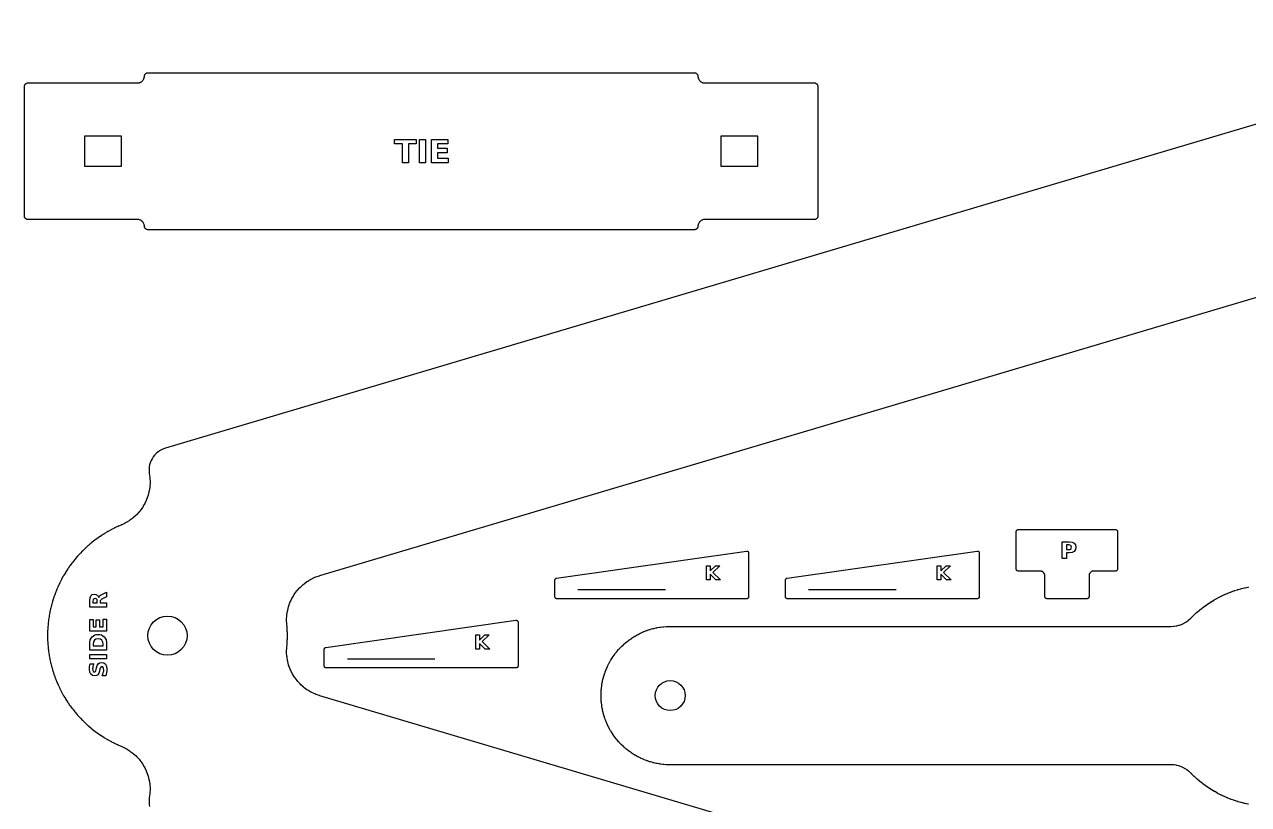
# Model space of a CAD drawing. Header units: millimetres. Extents: x 25 to 875, y 25 to 565.
# Drawn here: x 25 to 290.4, y 380.4 to 549.5 of the extents above; entities that cross this region are included whole.
import ezdxf

# ---------------------------------------------------------------- set-up
doc = ezdxf.new("R2010")
doc.units = ezdxf.units.MM
doc.layers.add('CUT', color=1, linetype='Continuous')
doc.layers.add('ENGRAVE', color=5, linetype='Continuous')

msp = doc.modelspace()

# ---------------------------------------------------------------- linework, layer by layer
at = {"layer": 'CUT'}
for points in [[(364.79, 549.48), (55.57, 457.65), (55.12, 457.49), (54.69, 457.29), (54.28, 457.06), (53.89, 456.78), (53.54, 456.47), (53.21, 456.12), (52.92, 455.75), (52.66, 455.35), (52.44, 454.93), (52.27, 454.49), (52.13, 454.03), (52.04, 453.57), (52, 453.1), (52, 452.62), (52.04, 452.15), (52.16, 451.31), (52.19, 451.07), (52.22, 450.33), (52.22, 450.09), (52.18, 449.36), (52.15, 449.12), (52.04, 448.39), (51.99, 448.15), (51.81, 447.44), (51.74, 447.21), (51.49, 446.52), (51.4, 446.29), (51.08, 445.63), (50.97, 445.42), (50.59, 444.79), (50.45, 444.59), (50.01, 444), (49.86, 443.81), (49.37, 443.27), (49.19, 443.09), (48.65, 442.6), (48.46, 442.45), (47.87, 442.01), (47.67, 441.88), (47.04, 441.5), (46.82, 441.39), (46.11, 441.05), (45.99, 440.99), (45.94, 440.97), (45.38, 440.73), (45.31, 440.7), (45.23, 440.66), (45.16, 440.63), (44.61, 440.37), (44.54, 440.34), (44.46, 440.3), (44.39, 440.26), (43.85, 439.99), (43.78, 439.95), (43.71, 439.91), (43.64, 439.87), (43.11, 439.58), (43.03, 439.54), (42.96, 439.5), (42.89, 439.45), (42.37, 439.14), (42.3, 439.1), (42.23, 439.06), (42.17, 439.01), (41.66, 438.68), (41.59, 438.64), (41.52, 438.59), (41.45, 438.55), (40.96, 438.2), (40.89, 438.16), (40.82, 438.11), (40.76, 438.06), (40.27, 437.7), (40.2, 437.65), (40.14, 437.6), (40.07, 437.55), (39.6, 437.17), (39.54, 437.12), (39.47, 437.07), (39.41, 437.02), (38.95, 436.63), (38.89, 436.57), (38.83, 436.52), (38.76, 436.47), (38.32, 436.06), (38.26, 436), (38.2, 435.95), (38.14, 435.89), (37.7, 435.47), (37.64, 435.41), (37.59, 435.35), (37.53, 435.3), (37.11, 434.86), (37.05, 434.8), (37, 434.74), (36.94, 434.68), (36.53, 434.23), (36.48, 434.17), (36.42, 434.11), (36.37, 434.05), (35.98, 433.59), (35.93, 433.52), (35.88, 433.46), (35.82, 433.4), (35.45, 432.92), (35.4, 432.86), (35.35, 432.79), (35.3, 432.73), (34.94, 432.24), (34.89, 432.18), (34.84, 432.11), (34.79, 432.04), (34.45, 431.55), (34.4, 431.48), (34.36, 431.41), (34.31, 431.34), (33.99, 430.83), (33.94, 430.76), (33.9, 430.69), (33.86, 430.62), (33.55, 430.11), (33.5, 430.03), (33.46, 429.96), (33.42, 429.89), (33.13, 429.36), (33.09, 429.29), (33.05, 429.22), (33.01, 429.15), (32.74, 428.61), (32.7, 428.54), (32.66, 428.46), (32.63, 428.39), (32.37, 427.84), (32.33, 427.77), (32.3, 427.69), (32.27, 427.62), (32.03, 427.06), (31.99, 426.99), (31.96, 426.91), (31.93, 426.84), (31.71, 426.27), (31.68, 426.2), (31.65, 426.12), (31.62, 426.04), (31.42, 425.47), (31.39, 425.4), (31.37, 425.32), (31.34, 425.24), (31.16, 424.66), (31.13, 424.59), (31.11, 424.51), (31.08, 424.43), (30.92, 423.85), (30.9, 423.77), (30.88, 423.69), (30.85, 423.61), (30.71, 423.02), (30.69, 422.94), (30.67, 422.86), (30.65, 422.78), (30.52, 422.19), (30.51, 422.11), (30.49, 422.03), (30.48, 421.95), (30.37, 421.36), (30.35, 421.28), (30.34, 421.19), (30.33, 421.11), (30.24, 420.52), (30.23, 420.43), (30.22, 420.35), (30.21, 420.27), (30.14, 419.67), (30.13, 419.59), (30.12, 419.51), (30.11, 419.43), (30.06, 418.82), (30.06, 418.74), (30.05, 418.66), (30.05, 418.58), (30.02, 417.97), (30.02, 417.89), (30.01, 417.81), (30.01, 417.73), (30, 417.12), (30, 417.04), (30, 416.96), (30, 416.88), (30.01, 416.27), (30.01, 416.19), (30.02, 416.11), (30.02, 416.03), (30.05, 415.42), (30.05, 415.34), (30.06, 415.26), (30.06, 415.18), (30.11, 414.57), (30.12, 414.49), (30.13, 414.41), (30.14, 414.33), (30.21, 413.73), (30.22, 413.65), (30.23, 413.57), (30.24, 413.48), (30.33, 412.89), (30.34, 412.81), (30.35, 412.72), (30.37, 412.64), (30.48, 412.05), (30.49, 411.97), (30.51, 411.89), (30.52, 411.81), (30.65, 411.22), (30.67, 411.14), (30.69, 411.06), (30.71, 410.98), (30.85, 410.39), (30.88, 410.31), (30.9, 410.23), (30.92, 410.15), (31.08, 409.57), (31.11, 409.49), (31.13, 409.41), (31.16, 409.34), (31.34, 408.76), (31.37, 408.68), (31.39, 408.6), (31.42, 408.53), (31.62, 407.96), (31.65, 407.88), (31.68, 407.8), (31.71, 407.73), (31.93, 407.16), (31.96, 407.09), (31.99, 407.01), (32.03, 406.94), (32.27, 406.38), (32.3, 406.31), (32.33, 406.23), (32.37, 406.16), (32.63, 405.61), (32.66, 405.54), (32.7, 405.46), (32.74, 405.39), (33.01, 404.85), (33.05, 404.78), (33.09, 404.71), (33.13, 404.64), (33.42, 404.11), (33.46, 404.04), (33.5, 403.97), (33.55, 403.89), (33.86, 403.38), (33.9, 403.31), (33.94, 403.24), (33.99, 403.17), (34.31, 402.66), (34.36, 402.59), (34.4, 402.52), (34.45, 402.45), (34.79, 401.96), (34.84, 401.89), (34.89, 401.82), (34.94, 401.76), (35.3, 401.27), (35.35, 401.21), (35.4, 401.14), (35.45, 401.08), (35.82, 400.6), (35.88, 400.54), (35.93, 400.48), (35.98, 400.41), (36.37, 399.95), (36.42, 399.89), (36.48, 399.83), (36.53, 399.77), (36.94, 399.32), (37, 399.26), (37.05, 399.2), (37.11, 399.14), (37.53, 398.7), (37.59, 398.65), (37.64, 398.59), (37.7, 398.53), (38.14, 398.11), (38.2, 398.05), (38.26, 398), (38.32, 397.94), (38.76, 397.53), (38.83, 397.48), (38.89, 397.43), (38.95, 397.37), (39.41, 396.98), (39.47, 396.93), (39.54, 396.88), (39.6, 396.83), (40.07, 396.45), (40.14, 396.4), (40.2, 396.35), (40.27, 396.3), (40.76, 395.94), (40.82, 395.89), (40.89, 395.84), (40.96, 395.8), (41.45, 395.45), (41.52, 395.41), (41.59, 395.36), (41.66, 395.32), (42.17, 394.99), (42.23, 394.94), (42.3, 394.9), (42.37, 394.86), (42.89, 394.55), (42.96, 394.5), (43.03, 394.46), (43.11, 394.42), (43.64, 394.13), (43.71, 394.09), (43.78, 394.05), (43.85, 394.01), (44.39, 393.74), (44.46, 393.7), (44.54, 393.66), (44.61, 393.63), (45.16, 393.37), (45.23, 393.34), (45.31, 393.3), (45.38, 393.27), (45.93, 393.03), (46.11, 392.95), (46.82, 392.61), (47.04, 392.5), (47.67, 392.12), (47.87, 391.99), (48.46, 391.55), (48.65, 391.4), (49.19, 390.91), (49.37, 390.73), (49.86, 390.19), (50.01, 390), (50.45, 389.41), (50.59, 389.21), (50.97, 388.58), (51.08, 388.37), (51.4, 387.71), (51.49, 387.48), (51.74, 386.79), (51.81, 386.56), (51.99, 385.85), (52.04, 385.61), (52.15, 384.88), (52.18, 384.64), (52.22, 383.91), (52.22, 383.67), (52.19, 382.93), (52.16, 382.69), (52.04, 381.85), (52, 381.38), (52, 380.9), (52.04, 380.43), (52.13, 379.97)], [(382.42, 316.84), (89.04, 403.96), (88.93, 404), (88.18, 404.26), (87.96, 404.35), (87.29, 404.66), (87.08, 404.78), (86.45, 405.15), (86.24, 405.28), (85.65, 405.71), (85.46, 405.86), (84.92, 406.35), (84.74, 406.52), (84.25, 407.06), (84.09, 407.24), (83.65, 407.83), (83.51, 408.03), (83.13, 408.65), (83.01, 408.86), (82.69, 409.52), (82.6, 409.75), (82.34, 410.43), (82.27, 410.66), (82.08, 411.37), (82.03, 411.61), (81.92, 412.33), (81.89, 412.57), (81.84, 413.3), (81.84, 413.54), (81.87, 414.34), (81.87, 414.46), (81.93, 415.18), (81.94, 415.27), (81.94, 415.34), (81.95, 415.42), (81.98, 416.03), (81.98, 416.11), (81.98, 416.19), (81.99, 416.27), (82, 416.88), (82, 416.96), (82, 417.04), (82, 417.12), (81.99, 417.73), (81.98, 417.81), (81.98, 417.89), (81.98, 417.97), (81.95, 418.58), (81.94, 418.66), (81.94, 418.74), (81.93, 418.82), (81.88, 419.5), (81.87, 419.59), (81.84, 420.32), (81.84, 420.56), (81.88, 421.3), (81.9, 421.54), (82.01, 422.27), (82.06, 422.52), (82.24, 423.23), (82.31, 423.47), (82.56, 424.16), (82.66, 424.39), (82.97, 425.06), (83.09, 425.27), (83.47, 425.91), (83.61, 426.11), (84.05, 426.7), (84.21, 426.89), (84.71, 427.44), (84.88, 427.61), (85.43, 428.11), (85.62, 428.26), (86.22, 428.7), (86.42, 428.84), (87.06, 429.21), (87.28, 429.33), (87.95, 429.64), (88.17, 429.73), (88.93, 430), (89.05, 430.04), (382.42, 517.16)], [(290.39, 380.45), (290.34, 380.46), (290.29, 380.47), (290.24, 380.48), (289.62, 380.61), (289.57, 380.62), (289.52, 380.63), (289.48, 380.64), (288.86, 380.8), (288.81, 380.81), (288.76, 380.82), (288.72, 380.84), (288.1, 381.01), (288.06, 381.03), (288.01, 381.04), (287.96, 381.06), (287.35, 381.25), (287.31, 381.27), (287.26, 381.28), (287.21, 381.3), (286.61, 381.51), (286.57, 381.53), (286.52, 381.55), (286.48, 381.56), (285.88, 381.8), (285.84, 381.82), (285.79, 381.84), (285.75, 381.86), (285.16, 382.11), (285.12, 382.13), (285.07, 382.15), (285.03, 382.17), (284.45, 382.44), (284.41, 382.46), (284.36, 382.49), (284.32, 382.51), (283.75, 382.8), (283.71, 382.82), (283.66, 382.85), (283.62, 382.87), (283.06, 383.18), (283.02, 383.2), (282.98, 383.23), (282.94, 383.25), (282.39, 383.58), (282.35, 383.61), (282.3, 383.63), (282.26, 383.66), (281.73, 384), (281.69, 384.03), (281.64, 384.06), (281.6, 384.09), (281.08, 384.45), (281.04, 384.48), (281, 384.51), (280.96, 384.53), (280.45, 384.91), (280.41, 384.94), (280.37, 384.97), (280.33, 385), (279.83, 385.4), (279.79, 385.43), (279.75, 385.46), (279.72, 385.49), (279.23, 385.91), (279.19, 385.94), (279.16, 385.97), (279.12, 386), (278.65, 386.43), (278.61, 386.47), (278.57, 386.5), (278.54, 386.53), (278.08, 386.98), (278.05, 387.01), (278.01, 387.05), (277.98, 387.08), (277.92, 387.14), (277.86, 387.2), (277.5, 387.53), (277.39, 387.63), (277.03, 387.9), (276.91, 387.99), (276.52, 388.22), (276.39, 388.29), (275.99, 388.49), (275.85, 388.55), (275.43, 388.7), (275.28, 388.75), (274.84, 388.86), (274.7, 388.89), (274.25, 388.96), (274.1, 388.97), (273.62, 389), (273.54, 389), (165.05, 389), (165.02, 389), (164.98, 389), (164.94, 389), (164.37, 389.01), (164.3, 389.02), (164.23, 389.02), (164.15, 389.03), (163.64, 389.06), (163.56, 389.07), (163.49, 389.08), (163.42, 389.08), (162.91, 389.15), (162.83, 389.16), (162.83, 389.16), (162.76, 389.17), (162.69, 389.18), (162.18, 389.27), (162.11, 389.28), (162.04, 389.3), (161.96, 389.31), (161.46, 389.42), (161.39, 389.44), (161.32, 389.46), (161.25, 389.48), (160.75, 389.62), (160.68, 389.64), (160.61, 389.66), (160.54, 389.68), (160.05, 389.84), (159.98, 389.87), (159.91, 389.89), (159.84, 389.92), (159.36, 390.1), (159.29, 390.13), (159.22, 390.16), (159.16, 390.19), (158.69, 390.39), (158.62, 390.43), (158.55, 390.46), (158.49, 390.49), (158.03, 390.72), (157.96, 390.75), (157.9, 390.79), (157.83, 390.82), (157.38, 391.08), (157.32, 391.12), (157.26, 391.15), (157.19, 391.19), (156.76, 391.47), (156.7, 391.51), (156.64, 391.55), (156.57, 391.59), (156.15, 391.89), (156.09, 391.93), (156.03, 391.97), (155.98, 392.02), (155.57, 392.34), (155.51, 392.38), (155.45, 392.43), (155.4, 392.48), (155.01, 392.81), (154.95, 392.86), (154.9, 392.91), (154.84, 392.96), (154.47, 393.32), (154.42, 393.37), (154.37, 393.42), (154.32, 393.47), (153.96, 393.85), (153.91, 393.9), (153.86, 393.95), (153.81, 394.01), (153.48, 394.4), (153.43, 394.46), (153.38, 394.51), (153.34, 394.57), (153.02, 394.98), (152.97, 395.04), (152.93, 395.09), (152.89, 395.15), (152.59, 395.58), (152.55, 395.64), (152.51, 395.7), (152.47, 395.76), (152.19, 396.19), (152.15, 396.26), (152.11, 396.32), (152.08, 396.38), (151.82, 396.83), (151.79, 396.9), (151.75, 396.96), (151.72, 397.03), (151.49, 397.49), (151.46, 397.55), (151.42, 397.62), (151.39, 397.69), (151.18, 398.16), (151.16, 398.23), (151.13, 398.29), (151.1, 398.36), (150.91, 398.84), (150.89, 398.91), (150.86, 398.98), (150.84, 399.05), (150.68, 399.54), (150.66, 399.61), (150.64, 399.68), (150.61, 399.75), (150.48, 400.25), (150.46, 400.32), (150.44, 400.39), (150.42, 400.46), (150.31, 400.97), (150.3, 401.04), (150.28, 401.11), (150.27, 401.18), (150.18, 401.69), (150.17, 401.76), (150.16, 401.83), (150.15, 401.91), (150.08, 402.42), (150.08, 402.49), (150.07, 402.57), (150.06, 402.64), (150.02, 403.15), (150.02, 403.23), (150.02, 403.3), (150.01, 403.37), (150, 403.89), (150, 403.96), (150, 404.04), (150, 404.11), (150.01, 404.62), (150.02, 404.7), (150.02, 404.77), (150.02, 404.85), (150.06, 405.36), (150.07, 405.43), (150.08, 405.51), (150.08, 405.58), (150.15, 406.09), (150.16, 406.16), (150.17, 406.24), (150.18, 406.31), (150.27, 406.82), (150.28, 406.89), (150.3, 406.96), (150.31, 407.03), (150.42, 407.54), (150.44, 407.61), (150.46, 407.68), (150.48, 407.75), (150.61, 408.25), (150.64, 408.32), (150.66, 408.39), (150.68, 408.46), (150.84, 408.95), (150.86, 409.02), (150.89, 409.09), (150.91, 409.16), (151.1, 409.64), (151.13, 409.7), (151.16, 409.77), (151.18, 409.84), (151.39, 410.31), (151.42, 410.38), (151.46, 410.45), (151.49, 410.51), (151.72, 410.97), (151.75, 411.04), (151.79, 411.1), (151.82, 411.17), (152.08, 411.61), (152.11, 411.68), (152.15, 411.74), (152.19, 411.8), (152.47, 412.24), (152.51, 412.3), (152.55, 412.36), (152.59, 412.42), (152.89, 412.84), (152.93, 412.9), (152.97, 412.96), (153.02, 413.02), (153.34, 413.43), (153.38, 413.49), (153.43, 413.54), (153.48, 413.6), (153.81, 413.99), (153.86, 414.04), (153.91, 414.1), (153.96, 414.15), (154.32, 414.53), (154.37, 414.58), (154.42, 414.63), (154.47, 414.68), (154.84, 415.04), (154.9, 415.09), (154.95, 415.14), (155.01, 415.19), (155.4, 415.52), (155.45, 415.57), (155.51, 415.62), (155.57, 415.66), (155.98, 415.98), (156.03, 416.02), (156.09, 416.07), (156.15, 416.11), (156.57, 416.41), (156.64, 416.45), (156.7, 416.49), (156.76, 416.53), (157.19, 416.81), (157.26, 416.84), (157.32, 416.88), (157.38, 416.92), (157.83, 417.17), (157.9, 417.21), (157.96, 417.24), (158.03, 417.28), (158.49, 417.51), (158.55, 417.54), (158.62, 417.57), (158.69, 417.6), (159.16, 417.81), (159.22, 417.84), (159.29, 417.87), (159.36, 417.9), (159.84, 418.08), (159.91, 418.11), (159.98, 418.13), (160.05, 418.16), (160.54, 418.32), (160.61, 418.34), (160.68, 418.36), (160.75, 418.38), (161.25, 418.52), (161.32, 418.54), (161.39, 418.56), (161.46, 418.57), (161.96, 418.69), (162.04, 418.7), (162.11, 418.72), (162.18, 418.73), (162.69, 418.82), (162.76, 418.83), (162.83, 418.84), (162.91, 418.85), (163.42, 418.91), (163.49, 418.92), (163.56, 418.93), (163.64, 418.94), (164.15, 418.97), (164.23, 418.98), (164.3, 418.98), (164.37, 418.98), (164.94, 419), (164.98, 419), (165.02, 419), (165.05, 419), (273.54, 419), (273.62, 419), (274.1, 419.03), (274.25, 419.04), (274.7, 419.11), (274.84, 419.14), (275.28, 419.25), (275.43, 419.29), (275.85, 419.45), (275.99, 419.51), (276.39, 419.7), (276.52, 419.78), (276.91, 420.01), (277.03, 420.1), (277.39, 420.37), (277.5, 420.47), (277.86, 420.8), (277.92, 420.85), (277.98, 420.92), (278.01, 420.95), (278.05, 420.99), (278.08, 421.02), (278.54, 421.46), (278.57, 421.5), (278.61, 421.53), (278.65, 421.57), (279.12, 421.99), (279.16, 422.03), (279.19, 422.06), (279.23, 422.09), (279.72, 422.5), (279.75, 422.54), (279.79, 422.57), (279.83, 422.6), (280.33, 422.99), (280.37, 423.02), (280.41, 423.05), (280.45, 423.08), (280.96, 423.46), (281, 423.49), (281.04, 423.52), (281.08, 423.55), (281.6, 423.91), (281.64, 423.94), (281.69, 423.97), (281.73, 423.99), (282.26, 424.34), (282.3, 424.37), (282.35, 424.39), (282.39, 424.42), (282.94, 424.75), (282.98, 424.77), (283.02, 424.8), (283.06, 424.82), (283.62, 425.13), (283.66, 425.15), (283.71, 425.18), (283.75, 425.2), (284.32, 425.49), (284.36, 425.51), (284.41, 425.53), (284.45, 425.56), (285.03, 425.83), (285.07, 425.85), (285.12, 425.87), (285.16, 425.89), (285.75, 426.14), (285.79, 426.16), (285.84, 426.18), (285.88, 426.2), (286.48, 426.43), (286.52, 426.45), (286.57, 426.47), (286.61, 426.49), (287.21, 426.7), (287.26, 426.72), (287.31, 426.73), (287.35, 426.75), (287.96, 426.94), (288.01, 426.96), (288.06, 426.97), (288.1, 426.99), (288.72, 427.16), (288.76, 427.17), (288.81, 427.19), (288.86, 427.2), (289.48, 427.35), (289.52, 427.37), (289.57, 427.38), (289.62, 427.39), (290.24, 427.52), (290.29, 427.53), (290.34, 427.54), (290.39, 427.55)]]:
    msp.add_lwpolyline(points, dxfattribs=at)
for points in [[(25.6, 507.21), (25.53, 507.23), (25.46, 507.26), (25.4, 507.29), (25.33, 507.33), (25.27, 507.37), (25.22, 507.42), (25.17, 507.47), (25.13, 507.53), (25.09, 507.6), (25.06, 507.66), (25.03, 507.73), (25.01, 507.8), (25, 507.88), (25, 507.95), (25, 536.05), (25, 536.12), (25.01, 536.2), (25.03, 536.27), (25.06, 536.34), (25.09, 536.4), (25.13, 536.47), (25.17, 536.53), (25.22, 536.58), (25.27, 536.63), (25.33, 536.67), (25.4, 536.71), (25.46, 536.74), (25.53, 536.77), (25.6, 536.79), (25.68, 536.8), (25.75, 536.8), (49.49, 536.8), (49.51, 536.8), (49.63, 536.81), (49.67, 536.81), (49.77, 536.83), (49.81, 536.83), (49.92, 536.86), (49.95, 536.87), (50.06, 536.91), (50.09, 536.92), (50.19, 536.97), (50.22, 536.99), (50.32, 537.04), (50.35, 537.06), (50.44, 537.13), (50.47, 537.15), (50.55, 537.23), (50.57, 537.25), (50.65, 537.33), (50.67, 537.36), (50.74, 537.45), (50.76, 537.48), (50.81, 537.58), (50.83, 537.61), (50.88, 537.71), (50.89, 537.74), (50.93, 537.85), (50.94, 537.88), (50.97, 537.99), (50.97, 538.03), (50.99, 538.13), (50.99, 538.17), (51, 538.29), (51.01, 538.36), (51.02, 538.43), (51.04, 538.5), (51.07, 538.56), (51.1, 538.63), (51.14, 538.69), (51.18, 538.74), (51.23, 538.79), (51.29, 538.84), (51.34, 538.88), (51.41, 538.92), (51.47, 538.95), (51.54, 538.97), (51.61, 538.99), (51.68, 539), (51.75, 539), (170.25, 539), (170.32, 539), (170.39, 538.99), (170.46, 538.97), (170.53, 538.95), (170.59, 538.92), (170.66, 538.88), (170.71, 538.84), (170.77, 538.79), (170.82, 538.74), (170.86, 538.69), (170.9, 538.63), (170.93, 538.56), (170.96, 538.5), (170.98, 538.43), (170.99, 538.36), (171, 538.29), (171.01, 538.17), (171.01, 538.13), (171.03, 538.03), (171.03, 537.99), (171.06, 537.88), (171.07, 537.85), (171.11, 537.74), (171.12, 537.71), (171.17, 537.61), (171.19, 537.58), (171.24, 537.48), (171.26, 537.45), (171.33, 537.36), (171.35, 537.33), (171.43, 537.25), (171.45, 537.23), (171.53, 537.15), (171.56, 537.13), (171.65, 537.06), (171.68, 537.04), (171.78, 536.99), (171.81, 536.97), (171.91, 536.92), (171.94, 536.91), (172.05, 536.87), (172.08, 536.86), (172.19, 536.83), (172.23, 536.83), (172.33, 536.81), (172.37, 536.81), (172.49, 536.8), (172.51, 536.8), (196.25, 536.8), (196.32, 536.8), (196.4, 536.79), (196.47, 536.77), (196.54, 536.74), (196.6, 536.71), (196.67, 536.67), (196.73, 536.63), (196.78, 536.58), (196.83, 536.53), (196.87, 536.47), (196.91, 536.4), (196.94, 536.34), (196.97, 536.27), (196.99, 536.2), (197, 536.12), (197, 536.05), (197, 507.95), (197, 507.88), (196.99, 507.8), (196.97, 507.73), (196.94, 507.66), (196.91, 507.6), (196.87, 507.53), (196.83, 507.47), (196.78, 507.42), (196.73, 507.37), (196.67, 507.33), (196.6, 507.29), (196.54, 507.26), (196.47, 507.23), (196.4, 507.21), (196.32, 507.2), (196.25, 507.2), (172.51, 507.2), (172.49, 507.2), (172.37, 507.19), (172.33, 507.19), (172.23, 507.17), (172.19, 507.17), (172.08, 507.14), (172.05, 507.13), (171.94, 507.09), (171.91, 507.08), (171.81, 507.03), (171.78, 507.01), (171.68, 506.96), (171.65, 506.94), (171.56, 506.87), (171.53, 506.85), (171.45, 506.77), (171.43, 506.75), (171.35, 506.67), (171.33, 506.64), (171.26, 506.55), (171.24, 506.52), (171.19, 506.42), (171.17, 506.39), (171.12, 506.29), (171.11, 506.26), (171.07, 506.15), (171.06, 506.12), (171.03, 506.01), (171.03, 505.97), (171.01, 505.87), (171.01, 505.83), (171, 505.71), (170.99, 505.64), (170.98, 505.57), (170.96, 505.5), (170.93, 505.44), (170.9, 505.37), (170.86, 505.31), (170.82, 505.26), (170.77, 505.21), (170.71, 505.16), (170.66, 505.12), (170.59, 505.08), (170.53, 505.05), (170.46, 505.03), (170.39, 505.01), (170.32, 505), (170.25, 505), (51.75, 505), (51.68, 505), (51.61, 505.01), (51.54, 505.03), (51.47, 505.05), (51.41, 505.08), (51.34, 505.12), (51.29, 505.16), (51.23, 505.21), (51.18, 505.26), (51.14, 505.31), (51.1, 505.37), (51.07, 505.44), (51.04, 505.5), (51.02, 505.57), (51.01, 505.64), (51, 505.71), (50.99, 505.83), (50.99, 505.87), (50.97, 505.97), (50.97, 506.01), (50.94, 506.12), (50.93, 506.15), (50.89, 506.26), (50.88, 506.29), (50.83, 506.39), (50.81, 506.42), (50.76, 506.52), (50.74, 506.55), (50.67, 506.64), (50.65, 506.67), (50.57, 506.75), (50.55, 506.77), (50.47, 506.85), (50.44, 506.87), (50.35, 506.94), (50.32, 506.96), (50.22, 507.01), (50.19, 507.03), (50.09, 507.08), (50.06, 507.09), (49.95, 507.13), (49.92, 507.14), (49.81, 507.17), (49.77, 507.17), (49.67, 507.19), (49.63, 507.19), (49.51, 507.2), (49.49, 507.2), (25.75, 507.2), (25.68, 507.2), (25.6, 507.21)], [(38, 525.25), (38, 518.75), (46, 518.75), (46, 525.25), (38, 525.25)], [(184, 525.25), (176, 525.25), (176, 518.75), (184, 518.75), (184, 525.25)], [(240.5, 431), (240.45, 431), (240.4, 431.01), (240.35, 431.02), (240.31, 431.04), (240.26, 431.06), (240.22, 431.08), (240.18, 431.11), (240.15, 431.15), (240.11, 431.18), (240.08, 431.22), (240.06, 431.26), (240.04, 431.31), (240.02, 431.35), (240.01, 431.4), (240, 431.45), (240, 431.5), (240, 439.5), (240, 439.55), (240.01, 439.6), (240.02, 439.65), (240.04, 439.69), (240.06, 439.74), (240.08, 439.78), (240.11, 439.82), (240.15, 439.85), (240.18, 439.89), (240.22, 439.92), (240.26, 439.94), (240.31, 439.96), (240.35, 439.98), (240.4, 439.99), (240.45, 440), (240.5, 440), (261.5, 440), (261.55, 440), (261.6, 439.99), (261.65, 439.98), (261.69, 439.96), (261.74, 439.94), (261.78, 439.92), (261.82, 439.89), (261.85, 439.85), (261.89, 439.82), (261.92, 439.78), (261.94, 439.74), (261.96, 439.69), (261.98, 439.65), (261.99, 439.6), (262, 439.55), (262, 439.5), (262, 431.5), (262, 431.45), (261.99, 431.4), (261.98, 431.35), (261.96, 431.31), (261.94, 431.26), (261.92, 431.22), (261.89, 431.18), (261.85, 431.15), (261.82, 431.11), (261.78, 431.08), (261.74, 431.06), (261.69, 431.04), (261.65, 431.02), (261.6, 431.01), (261.55, 431), (261.5, 431), (256.81, 431), (256.79, 431), (256.71, 431), (256.69, 430.99), (256.62, 430.98), (256.59, 430.98), (256.52, 430.96), (256.5, 430.95), (256.43, 430.93), (256.41, 430.92), (256.34, 430.89), (256.32, 430.88), (256.25, 430.84), (256.23, 430.82), (256.18, 430.78), (256.16, 430.76), (256.1, 430.72), (256.08, 430.7), (256.04, 430.64), (256.02, 430.62), (255.98, 430.57), (255.96, 430.55), (255.92, 430.48), (255.91, 430.46), (255.88, 430.39), (255.87, 430.37), (255.85, 430.3), (255.84, 430.28), (255.82, 430.21), (255.82, 430.18), (255.81, 430.11), (255.8, 430.09), (255.8, 430.01), (255.8, 429.99), (255.8, 425.5), (255.8, 425.45), (255.79, 425.4), (255.78, 425.35), (255.76, 425.31), (255.74, 425.26), (255.72, 425.22), (255.69, 425.18), (255.65, 425.15), (255.62, 425.11), (255.58, 425.08), (255.54, 425.06), (255.49, 425.04), (255.45, 425.02), (255.4, 425.01), (255.35, 425), (255.3, 425), (246.7, 425), (246.65, 425), (246.6, 425.01), (246.55, 425.02), (246.51, 425.04), (246.46, 425.06), (246.42, 425.08), (246.38, 425.11), (246.35, 425.15), (246.31, 425.18), (246.28, 425.22), (246.26, 425.26), (246.24, 425.31), (246.22, 425.35), (246.21, 425.4), (246.2, 425.45), (246.2, 425.5), (246.2, 429.99), (246.2, 430.01), (246.2, 430.09), (246.19, 430.11), (246.18, 430.18), (246.18, 430.21), (246.16, 430.28), (246.15, 430.3), (246.13, 430.37), (246.12, 430.39), (246.09, 430.46), (246.08, 430.48), (246.04, 430.55), (246.02, 430.57), (245.98, 430.62), (245.96, 430.64), (245.92, 430.7), (245.9, 430.72), (245.84, 430.76), (245.82, 430.78), (245.77, 430.82), (245.75, 430.84), (245.68, 430.88), (245.66, 430.89), (245.59, 430.92), (245.57, 430.93), (245.5, 430.95), (245.48, 430.96), (245.41, 430.98), (245.38, 430.98), (245.31, 430.99), (245.29, 431), (245.21, 431), (245.19, 431), (240.5, 431)], [(140.4, 425), (140.36, 425), (140.32, 425.01), (140.28, 425.02), (140.25, 425.03), (140.21, 425.05), (140.18, 425.07), (140.15, 425.09), (140.12, 425.12), (140.09, 425.15), (140.07, 425.18), (140.05, 425.21), (140.03, 425.25), (140.02, 425.28), (140.01, 425.32), (140, 425.36), (140, 425.4), (140, 429.05), (140, 429.09), (140.01, 429.13), (140.02, 429.17), (140.03, 429.2), (140.04, 429.24), (140.06, 429.27), (140.09, 429.3), (140.11, 429.33), (140.14, 429.36), (140.17, 429.38), (140.2, 429.4), (140.23, 429.42), (140.27, 429.43), (140.31, 429.44), (140.34, 429.45), (181.54, 435.33), (181.58, 435.34), (181.62, 435.34), (181.66, 435.33), (181.7, 435.33), (181.74, 435.31), (181.78, 435.3), (181.81, 435.28), (181.85, 435.25), (181.88, 435.23), (181.9, 435.2), (181.93, 435.17), (181.95, 435.13), (181.97, 435.1), (181.98, 435.06), (181.99, 435.02), (182, 434.98), (182, 434.94), (182, 425.4), (182, 425.36), (181.99, 425.32), (181.98, 425.28), (181.97, 425.25), (181.95, 425.21), (181.93, 425.18), (181.91, 425.15), (181.88, 425.12), (181.85, 425.09), (181.82, 425.07), (181.79, 425.05), (181.75, 425.03), (181.72, 425.02), (181.68, 425.01), (181.64, 425), (181.6, 425), (140.4, 425)], [(190.4, 425), (190.36, 425), (190.32, 425.01), (190.28, 425.02), (190.25, 425.03), (190.21, 425.05), (190.18, 425.07), (190.15, 425.09), (190.12, 425.12), (190.09, 425.15), (190.07, 425.18), (190.05, 425.21), (190.03, 425.25), (190.02, 425.28), (190.01, 425.32), (190, 425.36), (190, 425.4), (190, 429.05), (190, 429.09), (190.01, 429.13), (190.02, 429.17), (190.03, 429.2), (190.04, 429.24), (190.06, 429.27), (190.09, 429.3), (190.11, 429.33), (190.14, 429.36), (190.17, 429.38), (190.2, 429.4), (190.23, 429.42), (190.27, 429.43), (190.31, 429.44), (190.34, 429.45), (231.54, 435.33), (231.58, 435.34), (231.62, 435.34), (231.66, 435.33), (231.7, 435.33), (231.74, 435.31), (231.78, 435.3), (231.81, 435.28), (231.85, 435.25), (231.88, 435.23), (231.9, 435.2), (231.93, 435.17), (231.95, 435.13), (231.97, 435.1), (231.98, 435.06), (231.99, 435.02), (232, 434.98), (232, 434.94), (232, 425.4), (232, 425.36), (231.99, 425.32), (231.98, 425.28), (231.97, 425.25), (231.95, 425.21), (231.93, 425.18), (231.91, 425.15), (231.88, 425.12), (231.85, 425.09), (231.82, 425.07), (231.79, 425.05), (231.75, 425.03), (231.72, 425.02), (231.68, 425.01), (231.64, 425), (231.6, 425), (190.4, 425)], [(90.4, 410), (90.36, 410), (90.32, 410.01), (90.28, 410.02), (90.25, 410.03), (90.21, 410.05), (90.18, 410.07), (90.15, 410.09), (90.12, 410.12), (90.09, 410.15), (90.07, 410.18), (90.05, 410.21), (90.03, 410.25), (90.02, 410.28), (90.01, 410.32), (90, 410.36), (90, 410.4), (90, 414.05), (90, 414.09), (90.01, 414.13), (90.02, 414.17), (90.03, 414.2), (90.04, 414.24), (90.06, 414.27), (90.09, 414.3), (90.11, 414.33), (90.14, 414.36), (90.17, 414.38), (90.2, 414.4), (90.23, 414.42), (90.27, 414.43), (90.31, 414.44), (90.34, 414.45), (131.54, 420.33), (131.58, 420.34), (131.62, 420.34), (131.66, 420.33), (131.7, 420.33), (131.74, 420.31), (131.78, 420.3), (131.81, 420.28), (131.85, 420.25), (131.88, 420.23), (131.9, 420.2), (131.93, 420.17), (131.95, 420.13), (131.97, 420.1), (131.98, 420.06), (131.99, 420.02), (132, 419.98), (132, 419.94), (132, 410.4), (132, 410.36), (131.99, 410.32), (131.98, 410.28), (131.97, 410.25), (131.95, 410.21), (131.93, 410.18), (131.91, 410.15), (131.88, 410.12), (131.85, 410.09), (131.82, 410.07), (131.79, 410.05), (131.75, 410.03), (131.72, 410.02), (131.68, 410.01), (131.64, 410), (131.6, 410), (90.4, 410)]]:
    msp.add_lwpolyline(points, close=True, dxfattribs=at)
for centre, radius in [((56, 417), 4.25), ((165, 404), 3.25)]:
    msp.add_circle(centre, radius, dxfattribs=at)
at = {"layer": 'ENGRAVE'}
for points in [[(105.23, 524.58), (109.93, 524.58), (109.93, 523.59), (108.24, 523.59), (108.24, 519.48), (106.92, 519.48), (106.92, 523.59), (105.23, 523.59), (105.23, 524.58)], [(113.22, 524.58), (116.77, 524.58), (116.77, 523.59), (114.53, 523.59), (114.53, 522.64), (116.63, 522.64), (116.63, 521.64), (114.53, 521.64), (114.53, 520.47), (116.84, 520.47), (116.84, 519.48), (113.22, 519.48), (113.22, 524.58)], [(249.96, 437.35), (251.52, 437.35), (252.13, 437.27), (252.59, 437.04), (252.87, 436.66), (252.96, 436.16), (252.87, 435.65), (252.59, 435.27), (252.13, 435.04), (251.52, 434.96), (250.9, 434.96), (250.9, 433.7), (249.96, 433.7), (249.96, 437.35)], [(250.9, 436.66), (250.9, 435.65), (251.42, 435.65), (251.66, 435.68), (251.84, 435.78), (251.95, 435.94), (251.99, 436.16), (251.95, 436.37), (251.84, 436.53), (251.66, 436.63), (251.42, 436.66), (250.9, 436.66)], [(172.89, 432.15), (173.68, 432.15), (173.68, 431.03), (174.82, 432.15), (175.73, 432.15), (174.26, 430.7), (175.88, 429.09), (174.9, 429.09), (173.68, 430.29), (173.68, 429.09), (172.89, 429.09), (172.89, 432.15)], [(222.89, 432.15), (223.68, 432.15), (223.68, 431.03), (224.82, 432.15), (225.73, 432.15), (224.26, 430.7), (225.88, 429.09), (224.9, 429.09), (223.68, 430.29), (223.68, 429.09), (222.89, 429.09), (222.89, 432.15)], [(41.42, 424.09), (42.8, 424.09), (42.8, 423.15), (39.15, 423.15), (39.15, 424.58), (39.21, 425.21), (39.4, 425.64), (39.71, 425.89), (40.16, 425.97), (40.49, 425.93), (40.75, 425.8), (40.95, 425.58), (41.09, 425.27), (41.17, 425.46), (41.29, 425.62), (41.49, 425.77), (41.76, 425.93), (42.8, 426.44), (42.8, 425.44), (41.89, 424.99), (41.66, 424.86), (41.52, 424.72), (41.44, 424.56), (41.42, 424.35), (41.42, 424.09)], [(40.77, 424.48), (40.74, 424.74), (40.66, 424.91), (40.51, 425), (40.3, 425.03), (40.08, 425), (39.94, 424.91), (39.86, 424.74), (39.83, 424.48), (39.83, 424.09), (40.77, 424.09), (40.77, 424.48)], [(39.15, 417.99), (39.15, 420.53), (39.86, 420.53), (39.86, 418.93), (40.54, 418.93), (40.54, 420.43), (41.25, 420.43), (41.25, 418.93), (42.09, 418.93), (42.09, 420.58), (42.8, 420.58), (42.8, 417.99), (39.15, 417.99)], [(39.15, 413.84), (39.15, 414.83), (39.18, 415.56), (39.27, 416.07), (39.43, 416.45), (39.67, 416.76), (39.94, 416.99), (40.24, 417.15), (40.59, 417.24), (40.97, 417.27), (41.36, 417.24), (41.71, 417.15), (42.01, 416.99), (42.28, 416.76), (42.52, 416.44), (42.68, 416.06), (42.77, 415.55), (42.8, 414.83), (42.8, 413.84), (39.15, 413.84)], [(122.89, 417.15), (123.68, 417.15), (123.68, 416.03), (124.82, 417.15), (125.73, 417.15), (124.26, 415.7), (125.88, 414.09), (124.9, 414.09), (123.68, 415.29), (123.68, 414.09), (122.89, 414.09), (122.89, 417.15)], [(39.86, 414.78), (42.09, 414.78), (42.09, 415.12), (42.02, 415.62), (41.8, 416), (41.45, 416.23), (40.97, 416.3), (40.5, 416.23), (40.15, 416), (39.94, 415.63), (39.86, 415.12), (39.86, 414.78)], [(39.27, 410.92), (40.04, 410.92), (39.92, 410.62), (39.84, 410.33), (39.79, 410.05), (39.77, 409.79), (39.79, 409.5), (39.86, 409.29), (39.98, 409.17), (40.15, 409.13), (40.28, 409.16), (40.38, 409.24), (40.45, 409.39), (40.52, 409.63), (40.6, 410.03), (40.75, 410.55), (40.97, 410.9), (41.27, 411.09), (41.68, 411.16), (42.2, 411.07), (42.58, 410.8), (42.8, 410.35), (42.87, 409.7), (42.85, 409.36), (42.8, 409.01), (42.72, 408.66), (42.61, 408.31), (41.82, 408.31), (41.98, 408.65), (42.09, 408.99), (42.17, 409.31), (42.19, 409.61), (42.16, 409.89), (42.09, 410.09), (41.96, 410.21), (41.79, 410.25), (41.64, 410.22), (41.53, 410.14), (41.44, 409.97), (41.36, 409.7), (41.28, 409.33), (41.13, 408.86), (40.91, 408.53), (40.61, 408.34), (40.22, 408.28), (39.74, 408.37), (39.38, 408.63), (39.16, 409.06), (39.09, 409.64), (39.1, 409.95), (39.13, 410.26), (39.19, 410.58), (39.27, 410.92)]]:
    msp.add_lwpolyline(points, close=True, dxfattribs=at)
for points in [[(110.61, 524.58), (111.93, 524.58), (111.93, 519.48), (110.61, 519.48), (110.61, 524.58)], [(145, 427), (164, 427)], [(195, 427), (214, 427)], [(39.15, 411.98), (39.15, 412.92), (42.8, 412.92), (42.8, 411.98), (39.15, 411.98)], [(95, 412), (114, 412)]]:
    msp.add_lwpolyline(points, dxfattribs=at)

doc.saveas('drawing.dxf')
